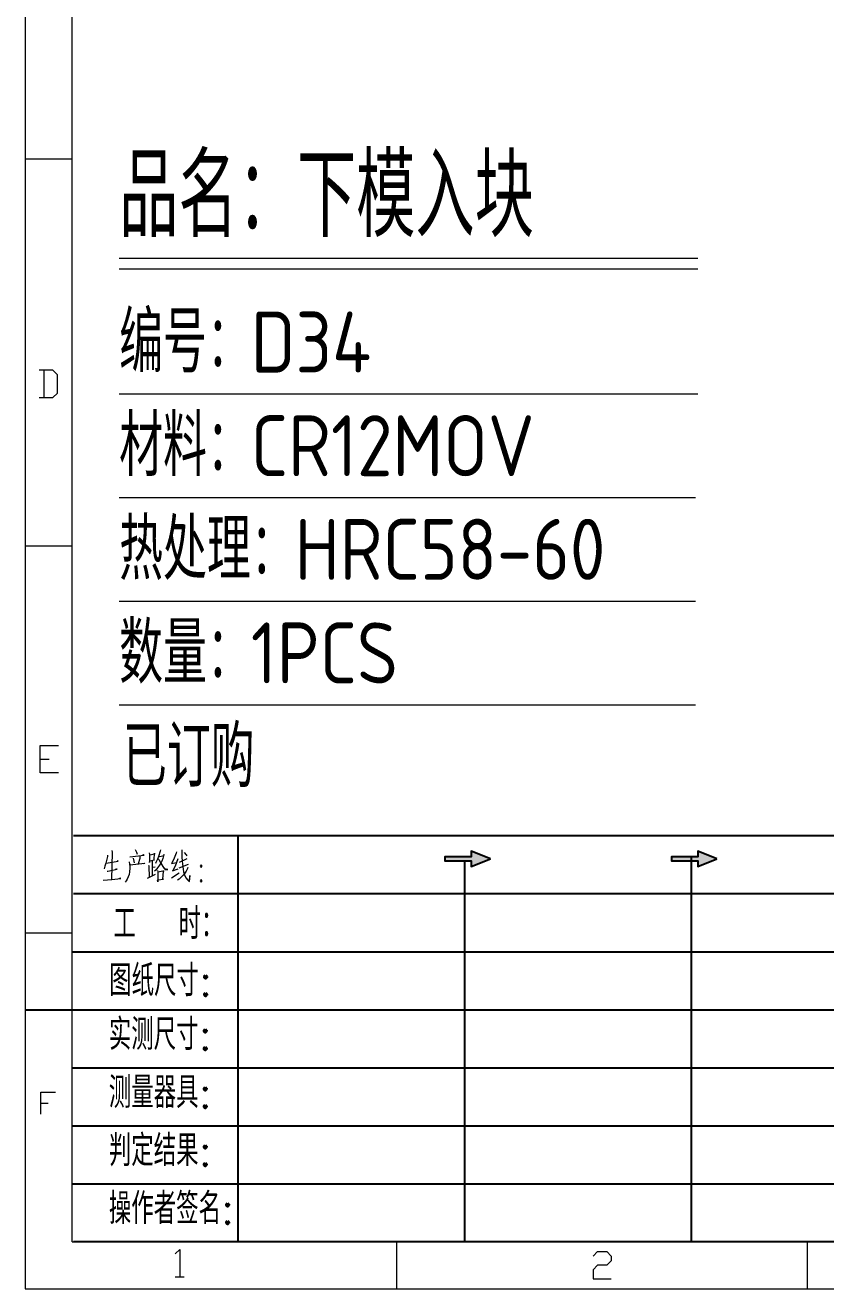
# Model space of a CAD drawing. Header units: millimetres. Extents: x 117382 to 126876, y -1151 to 1280.
# Drawn here: x 125258.5 to 125396.9, y 556.7 to 775.2 of the extents above; entities that cross this region are included whole.
import ezdxf
from ezdxf.enums import TextEntityAlignment as Align

# ---------------------------------------------------------------- set-up
doc = ezdxf.new("R2010")
doc.units = ezdxf.units.MM
doc.layers.add('DIM', color=4, linetype='Continuous')
doc.styles.add('chinesef_fs', font='simplex.shx', dxfattribs={"bigfont": 'gbcbig.shx'})
doc.styles.add('gbenor', font='gbenor.shx', dxfattribs={"bigfont": 'gbcbig.shx'})
doc.styles.add('GBENOR_', font='gbenor.shx', dxfattribs={"bigfont": 'gbcbig'})
doc.styles.add('TXT', font='txt.shx', dxfattribs={"width": 0.8, "bigfont": 'ctxt.shx'})

# ---------------------------------------------------------------- blocks, each defined once
blk = doc.blocks.new('U40')
for points in [[(351.77, 337.74), (351.77, 333.18), (366.96, 339.26), (351.77, 345.33), (351.77, 340.78), (331.15, 340.78), (331.15, 337.74)], [(545.74, 339.26), (530.55, 345.33), (530.55, 340.78), (509.93, 340.78), (509.93, 337.74), (530.55, 337.74), (530.55, 333.18)]]:
    blk.add_hatch(color=3).paths.add_polyline_path(points)
at = {"color": 254, "lineweight": 18}
for p, q in [((0, 1783.49), (0, 0)), ((37.03, 37.03), (37.03, 1746.46)), ((0, 891.75), (37.03, 891.75)), ((0, 586.27), (37.03, 586.27)), ((0, 280.79), (37.03, 280.79)), ((37.03, 37.03), (2493.18, 37.03)), ((0, 0), (2530.21, 0))]:
    blk.add_line(p, q, dxfattribs=at)
for p, q in [((37.98, 357.56), (1598.21, 357.56)), ((37.98, 311.76), (1598.21, 311.76)), ((37.14, 265.96), (1598.21, 265.96)), ((0.11, 220.16), (1598.21, 220.16)), ((37.14, 174.36), (1598.21, 174.36)), ((37.14, 128.57), (1598.21, 128.57)), ((37.14, 82.77), (1598.21, 82.77))]:
    blk.add_line(p, q)
at = {"color": 254}
for p, q in [((167.84, 37.03), (167.84, 357.56)), ((525.52, 37.03), (525.52, 340.78)), ((346.74, 37.03), (346.74, 337.87)), ((1598.21, 37.03), (37.98, 37.03))]:
    blk.add_line(p, q, dxfattribs=at)
at = {"color": 254, "linetype": 'Continuous', "lineweight": 18}
for p, q in [((293.13, 0), (293.13, 37.03)), ((617.12, 0), (617.12, 37.03))]:
    blk.add_line(p, q, dxfattribs=at)
at = {"color": 92, "lineweight": 18}
for points in [[(11, 703.22), (21.79, 703.22), (25.39, 706.82), (25.39, 721.22), (21.79, 724.82), (11, 724.82)], [(14.59, 724.82), (14.59, 703.22)], [(26.09, 407), (11.71, 407), (11.71, 428.59), (26.09, 428.59)], [(11.71, 417.8), (18.9, 417.8)], [(12.33, 137.74), (12.33, 154.99), (23.82, 154.99)], [(12.33, 146.37), (18.07, 146.37)], [(118.26, 27.41), (121.86, 31.01), (121.86, 9.41)], [(447.94, 25.71), (451.53, 29.31), (458.73, 29.31), (462.32, 25.71), (462.32, 22.11), (458.73, 18.51), (451.53, 18.51), (447.94, 14.92), (447.94, 7.72), (462.32, 7.72)], [(118.26, 9.41), (125.46, 9.41)]]:
    blk.add_lwpolyline(points, dxfattribs=at)
at = {"color": 92, "lineweight": 0}
for points in [[(64.97, 342.2), (64.83, 340.98), (64.12, 337.93), (63.55, 335.69), (62.84, 333.46), (62.13, 331.43)], [(68.38, 345.85), (68.67, 344.43), (68.1, 322.89)], [(82.6, 340.77), (93.68, 342.2), (93.26, 342.4), (92.4, 341.99)], [(86.15, 336.1), (86.01, 337.52), (85.3, 339.76)], [(86.72, 346.66), (87.85, 344.63), (88.28, 343.01)], [(90.27, 340.98), (90.41, 339.55), (89.14, 335.29)], [(97.8, 344.02), (98.09, 342.6), (98.09, 340.77), (98.09, 337.93), (98.09, 336.3), (98.23, 337.72), (102.07, 338.33), (101.78, 338.33), (102.07, 343.62), (102.07, 343.21), (102.07, 342.8), (98.23, 342.2)], [(105.48, 341.18), (105.91, 340.98), (109.6, 341.79), (109.32, 342.6), (108.46, 339.55), (107.61, 337.32), (106.9, 335.9), (105.91, 334.27), (104.34, 332.04), (103.06, 330.41), (101.93, 329.39)], [(106.62, 346.46), (106.47, 345.24), (105.05, 341.18), (104.2, 338.94), (103.06, 336.3), (102.64, 335.49)], [(104.91, 339.15), (105.34, 338.74), (107.04, 335.69), (108.61, 333.25), (109.88, 331.22), (110.31, 330.82), (112.58, 330.82), (110.17, 331.22), (109.03, 332.64)], [(119.26, 344.83), (119.12, 343.82), (116.85, 338.54), (115.43, 335.49), (119.26, 336.3)], [(120.26, 339.35), (118.13, 333.46), (116.42, 330), (116.14, 329.8), (120.55, 331.43)], [(121.68, 336.71), (127.65, 339.55)], [(123.39, 346.46), (123.53, 345.44), (123.53, 340.77), (123.81, 337.32), (123.96, 335.29), (124.24, 333.05), (124.52, 331.02), (124.81, 328.99), (125.23, 327.36), (125.95, 325.74), (126.94, 323.91), (127.94, 322.69), (128.93, 321.67), (129.64, 321.27), (129.93, 326.14), (129.36, 321.47)], [(127.65, 341.59), (127.23, 342.4), (125.66, 344.22)], [(63.84, 335.9), (73.36, 337.52), (73.07, 337.72), (72.5, 337.32)], [(64.55, 329.6), (64.83, 329.6), (65.11, 329.6), (72.5, 331.02), (71.94, 331.02), (70.94, 330.82)], [(82.6, 335.08), (82.6, 331.83), (82.31, 328.99), (81.89, 326.75), (81.17, 324.92), (80.32, 323.1), (79.61, 321.88), (78.76, 320.86)], [(93.26, 335.49), (94.11, 335.69), (94.25, 335.49), (82.6, 334.27), (82.6, 335.08), (82.17, 336.91)], [(97.23, 334.27), (97.52, 333.46), (97.66, 324.72)], [(100.22, 337.93), (100.08, 325.94)], [(100.22, 332.64), (102.35, 333.05)], [(104.2, 330), (104.49, 328.99), (104.49, 321.07), (104.34, 322.08), (104.49, 322.69), (109.17, 323.1), (108.61, 323.1), (109.03, 329.19), (109.03, 330), (109.32, 329.39), (108.61, 329.39), (104.63, 328.78)], [(128.22, 332.44), (128.08, 331.63), (126.94, 329.6), (125.8, 327.97), (124.52, 326.35), (122.96, 324.72), (121.4, 323.3), (120.12, 322.28)], [(121.4, 332.24), (128.79, 335.08)], [(61.42, 322.28), (68.24, 322.89), (75.35, 323.7), (74.92, 323.91), (73.78, 323.5)], [(96.52, 323.91), (102.78, 327.16)], [(115.29, 324.31), (121.54, 328.17)]]:
    blk.add_lwpolyline(points, dxfattribs=at)
for points in [[(366.96, 339.26), (351.77, 345.33), (351.77, 340.78), (331.15, 340.78), (331.15, 337.74), (351.77, 337.74), (351.77, 333.18), (366.96, 339.26)], [(545.74, 339.26), (530.55, 345.33), (530.55, 340.78), (509.93, 340.78), (509.93, 337.74), (530.55, 337.74), (530.55, 333.18), (545.74, 339.26)]]:
    blk.add_lwpolyline(points)
for points in [[(138.74, 332.44), (139.45, 333.46), (138.74, 334.47), (138.03, 333.46)], [(138.74, 320.86), (139.45, 321.88), (138.74, 322.89), (138.03, 321.88)]]:
    blk.add_lwpolyline(points, close=True, dxfattribs=at)
at = {"color": 3, "style": 'chinesef_fs'}
for s, p in [('工  时：', (69.5, 275.74)), ('图纸尺寸:', (66.22, 230.91)), ('实测尺寸:', (65.93, 188.4)), ('测量器具:', (65.93, 142.61)), ('判定结果:', (65.93, 96.81)), ('操作者签名:', (65.93, 51.01))]:
    blk.add_text(s, height=24.573, dxfattribs=at).set_placement(p)
at = {"lineweight": 18, "style": 'GBENOR_'}
blk.add_attdef('文档路径', (2125.95, 386.89), '', height=17.76, dxfattribs=at)
at = {"lineweight": 20, "style": 'TXT'}
for tag, height, p in [('18-**-**', 16.35, (1866.64, 256.17)), ('客户名称', 16.13, (1741.09, 133.98, 0)), ('料厚:', 16.13, (1741.26, 93.16, 0))]:
    blk.add_attdef(tag, text='', height=height, dxfattribs=at).set_placement(p, align=Align.MIDDLE)
for tag, p, height in [('88888', (1850.91, 207.46), 14.86), ('材质:', (1691.18, 167.99, 0), 16.13), ('核准', (1869.36, 127.52, 0), 16.13), ('设计', (1868.77, 88.3, 0), 16.13), ('绘图', (1868.24, 49.08, 0), 16.13)]:
    blk.add_attdef(tag, p, '', height=height, dxfattribs=at)
for tag, p, height, width in [('3', (2234.72, 206.9), 15.83, 0.7), ('4', (2234.72, 167.41), 15.83, 0.7), ('核准日期', (2041.07, 124.18, 0), 16.13, 0.68), ('设计日期', (2041.07, 84.45, 0), 16.13, 0.68), ('1', (2251.89, 85.86), 14.61, 0.7), ('绘图日期', (2040.91, 46.43, 0), 16.13, 0.68), ('2', (2234.96, 49.23), 14.61, 0.7)]:
    blk.add_attdef(tag, p, '', height=height, dxfattribs=dict(at, width=width))

msp = doc.modelspace()

# ---------------------------------------------------------------- linework, layer by layer
at = {"layer": 'DIM', "color": 4, "linetype": 'Continuous', "lineweight": 5}
for p, q in [((125274.702, 734.937), (125374.798, 734.937)), ((125274.702, 733.092), (125374.798, 733.092)), ((125274.702, 711.482), (125374.798, 711.482)), ((125274.702, 693.562), (125374.363, 693.562)), ((125274.702, 675.642), (125374.363, 675.642)), ((125274.702, 657.721), (125374.363, 657.721))]:
    msp.add_line(p, q, dxfattribs=at)

# ---------------------------------------------------------------- block references
at = {"lineweight": 5, "ltscale": 3, "xscale": 0.2191885466730462, "yscale": 0.2191885466730462, "zscale": 0.2191885466730462}
msp.add_blockref('U40', (125258.464, 556.708), dxfattribs=at)

# ---------------------------------------------------------------- texts
at = {"layer": 'DIM', "color": 3, "linetype": 'Continuous', "lineweight": 5, "style": 'gbenor'}
for s, height, p in [('品名：下模入块', 14.2309, (125274.702, 738.627)), ('编号：D34', 10.5414, (125274.702, 715.172)), ('材料：CR12MOV', 10.5414, (125274.702, 697.252)), ('热处理：HRC58-60', 10.54144, (125274.702, 679.331)), ('数量：1PCS', 10.5414, (125274.702, 661.411)), ('已订购', 10.5414, (125275.344, 643.49))]:
    msp.add_text(s, height=height, dxfattribs=at).set_placement(p)

doc.saveas('drawing.dxf')
